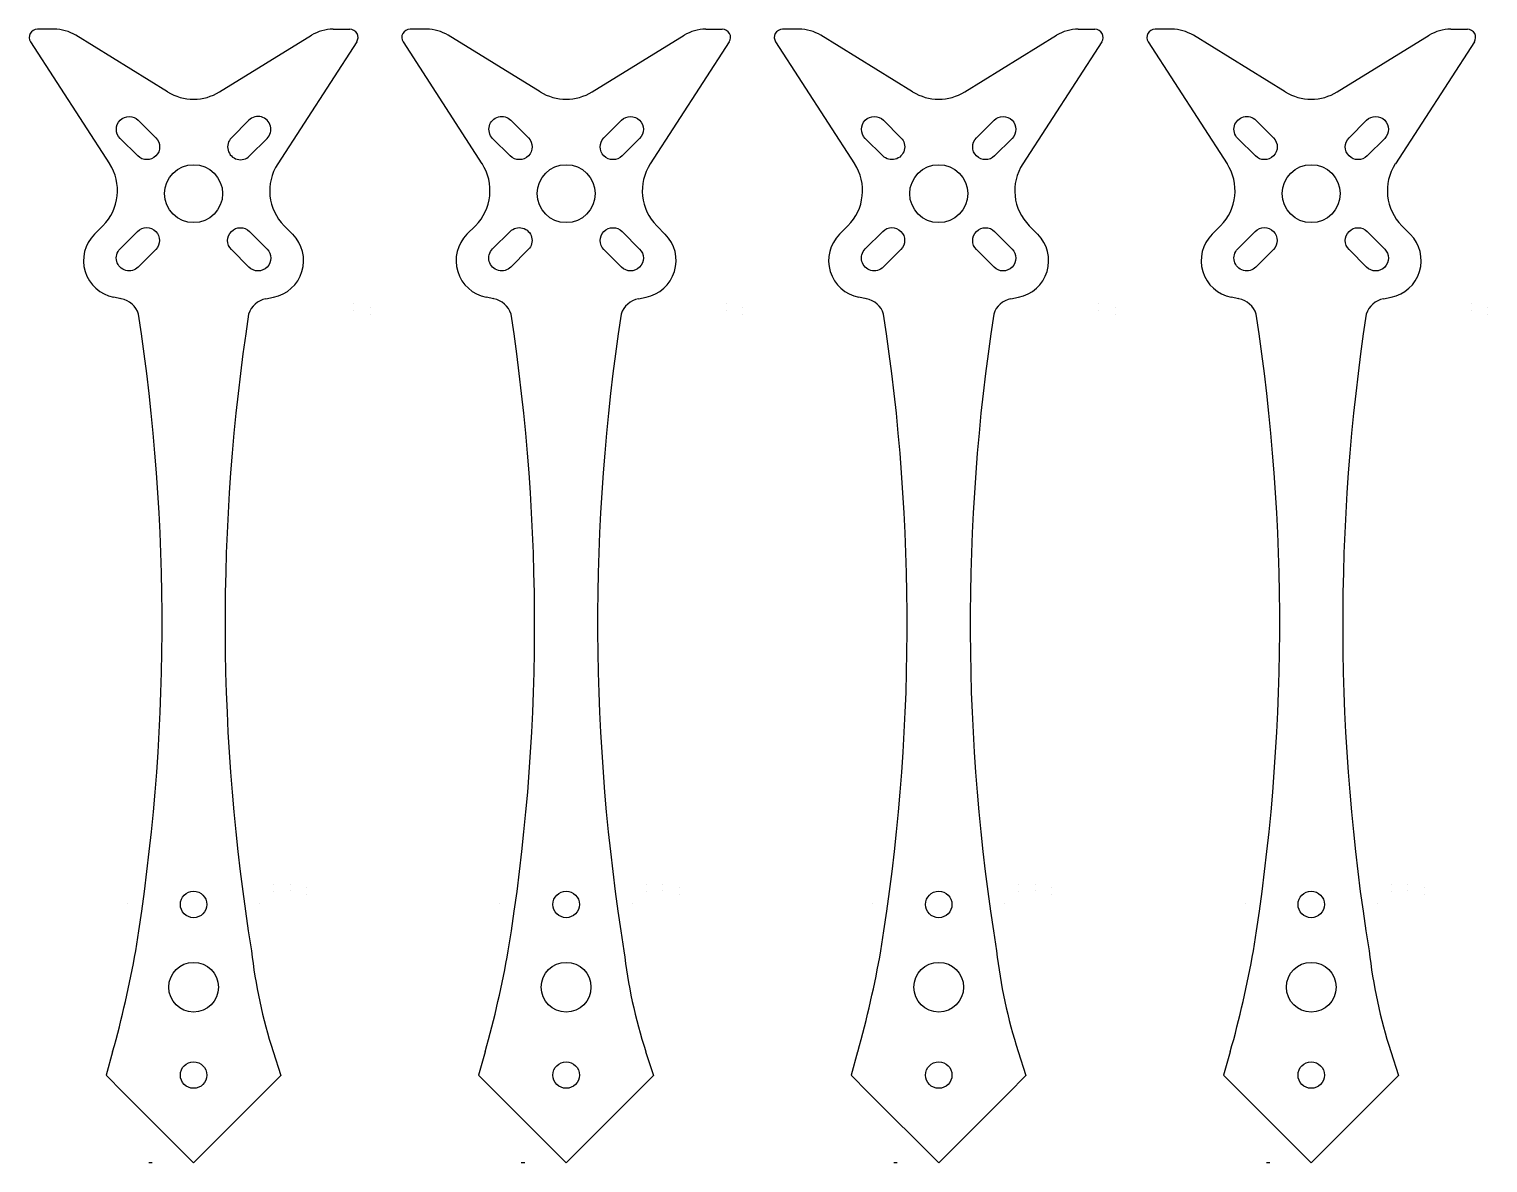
# Model space of a CAD drawing. Header units: millimetres. Extents: x -89 to 87, y -72 to 65.
import ezdxf

# ---------------------------------------------------------------- set-up
doc = ezdxf.new("R2010")
doc.units = ezdxf.units.MM
doc.layers.get('0').update_dxf_attribs({"linetype": 'CONTINUOUS'})

msp = doc.modelspace()

# ---------------------------------------------------------------- linework, layer by layer
for p, q in [((-85.78, 64.51), (-87.78, 64.51)), ((-72.07, 56.94), (-83.16, 63.77)), ((-65.78, 56.94), (-54.68, 63.77)), ((-52.06, 64.51), (-50.06, 64.51)), ((-40.78, 64.51), (-42.78, 64.51)), ((-27.07, 56.94), (-38.16, 63.77)), ((-20.78, 56.94), (-9.68, 63.77)), ((-7.06, 64.51), (-5.06, 64.51)), ((4.22, 64.51), (2.22, 64.51)), ((17.93, 56.94), (6.84, 63.77)), ((24.22, 56.94), (35.32, 63.77)), ((37.94, 64.51), (39.94, 64.51)), ((49.22, 64.51), (47.22, 64.51)), ((62.93, 56.94), (51.84, 63.77)), ((69.22, 56.94), (80.32, 63.77)), ((82.94, 64.51), (84.94, 64.51)), ((-88.62, 62.97), (-79.09, 48.26)), ((-49.22, 62.97), (-58.76, 48.25)), ((-43.62, 62.97), (-34.09, 48.26)), ((-4.22, 62.97), (-13.76, 48.25)), ((1.38, 62.97), (10.91, 48.26)), ((40.78, 62.97), (31.24, 48.25)), ((46.38, 62.97), (55.91, 48.26)), ((85.78, 62.97), (76.24, 48.25)), ((-62.24, 53.51), (-64.36, 51.39)), ((-62.17, 49.2), (-60.05, 51.32)), ((-79.88, 40.75), (-80.9, 39.73)), ((-57.98, 40.75), (-56.95, 39.72)), ((-34.88, 40.75), (-35.9, 39.73)), ((-12.98, 40.75), (-11.95, 39.72)), ((10.12, 40.75), (9.1, 39.73)), ((32.02, 40.75), (33.05, 39.72)), ((55.12, 40.75), (54.1, 39.73)), ((77.02, 40.75), (78.05, 39.72)), ((-77.66, 31.95), (-78.59, 32.13)), ((-77.66, 31.95), (-77.74, 31.97)), ((-60.19, 31.95), (-59.27, 32.13)), ((-32.66, 31.95), (-33.59, 32.13)), ((-32.66, 31.95), (-32.74, 31.97)), ((-15.19, 31.95), (-14.27, 32.13)), ((12.34, 31.95), (11.41, 32.13)), ((12.34, 31.95), (12.26, 31.97)), ((29.81, 31.95), (30.73, 32.13)), ((57.34, 31.95), (56.41, 32.13)), ((57.34, 31.95), (57.26, 31.97)), ((74.81, 31.95), (75.73, 32.13)), ((-49.6, 30.5), (-49.6, 30.5)), ((-49.59, 31.31), (-49.59, 31.31)), ((-47.6, 30.1), (-47.6, 30.1)), ((-47.59, 30.91), (-47.59, 30.91)), ((-4.6, 30.5), (-4.6, 30.5)), ((-4.59, 31.31), (-4.59, 31.31)), ((-2.6, 30.1), (-2.6, 30.1)), ((-2.59, 30.91), (-2.59, 30.91)), ((40.4, 30.5), (40.4, 30.5)), ((40.41, 31.31), (40.41, 31.31)), ((42.4, 30.1), (42.4, 30.1)), ((42.41, 30.91), (42.41, 30.91)), ((85.4, 30.5), (85.4, 30.5)), ((85.41, 31.31), (85.41, 31.31)), ((87.4, 30.1), (87.4, 30.1)), ((87.41, 30.91), (87.41, 30.91)), ((-59.25, -38.83), (-59.25, -38.83)), ((-59.25, -39.64), (-59.25, -39.64)), ((-57.25, -38.78), (-57.25, -38.78)), ((-57.25, -39.59), (-57.25, -39.59)), ((-55.25, -39.18), (-55.25, -39.18)), ((-55.25, -39.99), (-55.25, -39.99)), ((-14.25, -38.83), (-14.25, -38.83)), ((-14.25, -39.64), (-14.25, -39.64)), ((-12.25, -38.78), (-12.25, -38.78)), ((-12.25, -39.59), (-12.25, -39.59)), ((-10.25, -39.18), (-10.25, -39.18)), ((-10.25, -39.99), (-10.25, -39.99)), ((30.75, -38.83), (30.75, -38.83)), ((30.75, -39.64), (30.75, -39.64)), ((32.75, -38.78), (32.75, -38.78)), ((32.75, -39.59), (32.75, -39.59)), ((34.75, -39.18), (34.75, -39.18)), ((34.75, -39.99), (34.75, -39.99)), ((75.75, -38.83), (75.75, -38.83)), ((75.75, -39.64), (75.75, -39.64)), ((77.75, -38.78), (77.75, -38.78)), ((77.75, -39.59), (77.75, -39.59)), ((79.75, -39.18), (79.75, -39.18)), ((79.75, -39.99), (79.75, -39.99)), ((-76.92, -41.16), (-76.92, -41.16)), ((-60.92, -41.16), (-60.92, -41.16)), ((-31.92, -41.16), (-31.92, -41.16)), ((-15.92, -41.16), (-15.92, -41.16)), ((13.08, -41.16), (13.08, -41.16)), ((29.08, -41.16), (29.08, -41.16)), ((58.08, -41.16), (58.08, -41.16)), ((74.08, -41.16), (74.08, -41.16)), ((-78.71, -59.05), (-79.5, -61.87)), ((-59.32, -58.99), (-58.38, -61.9)), ((-33.71, -59.05), (-34.5, -61.87)), ((-14.32, -58.99), (-13.38, -61.9)), ((11.29, -59.05), (10.5, -61.87)), ((30.68, -58.99), (31.62, -61.9)), ((56.29, -59.05), (55.5, -61.87)), ((75.68, -58.99), (76.62, -61.9)), ((-79.5, -61.87), (-77.43, -63.94)), ((-58.38, -61.9), (-60.54, -64.06)), ((-34.5, -61.87), (-32.43, -63.94)), ((-13.38, -61.9), (-15.54, -64.06)), ((10.5, -61.87), (12.57, -63.94)), ((31.62, -61.9), (29.46, -64.06)), ((55.5, -61.87), (57.57, -63.94)), ((76.62, -61.9), (74.46, -64.06)), ((-77.43, -63.94), (-68.92, -72.45)), ((-68.92, -72.45), (-60.54, -64.06)), ((-32.43, -63.94), (-23.92, -72.45)), ((-23.92, -72.45), (-15.54, -64.06)), ((12.57, -63.94), (21.08, -72.45)), ((21.08, -72.45), (29.46, -64.06)), ((57.57, -63.94), (66.08, -72.45)), ((66.08, -72.45), (74.46, -64.06)), ((-73.92, -72.45), (-74.34, -72.45)), ((-28.92, -72.45), (-29.34, -72.45)), ((16.08, -72.45), (15.66, -72.45)), ((61.08, -72.45), (60.66, -72.45))]:
    msp.add_line(p, q)
for points in [[(-77.8, 51.32, -1), (-75.6, 53.51), (-73.48, 51.39, -1), (-75.67, 49.2)], [(-32.8, 51.32, -1), (-30.6, 53.51), (-28.48, 51.39, -1), (-30.67, 49.2)], [(-17.17, 49.2, -1), (-19.36, 51.39), (-17.24, 53.51, -1), (-15.05, 51.32)], [(14.33, 49.2), (12.2, 51.32, -1), (14.4, 53.51), (16.52, 51.39, -1)], [(27.76, 53.51, -1), (29.95, 51.32), (27.83, 49.2, -1), (25.64, 51.39)], [(61.52, 51.39, -1), (59.33, 49.2), (57.2, 51.32, -1), (59.4, 53.51)], [(72.76, 53.51, -1), (74.95, 51.32), (72.83, 49.2, -1), (70.64, 51.39)], [(-75.68, 40.08, -1), (-73.49, 37.89), (-75.61, 35.76, -1), (-77.8, 37.96)], [(-62.17, 40.07), (-60.05, 37.95, -1), (-62.24, 35.76), (-64.36, 37.88, -1)], [(-28.49, 37.89), (-30.61, 35.76, -1), (-32.8, 37.96), (-30.68, 40.08, -1)], [(-17.17, 40.07), (-15.05, 37.95, -1), (-17.24, 35.76), (-19.36, 37.88, -1)], [(14.32, 40.08, -1), (16.51, 37.89), (14.39, 35.76, -1), (12.2, 37.96)], [(25.64, 37.88, -1), (27.83, 40.07), (29.95, 37.95, -1), (27.76, 35.76)], [(57.2, 37.96), (59.32, 40.08, -1), (61.51, 37.89), (59.39, 35.76, -1)], [(74.95, 37.95, -1), (72.76, 35.76), (70.64, 37.88, -1), (72.83, 40.07)]]:
    msp.add_lwpolyline(points, format="xyb", close=True)
for centre, radius in [((-68.92, 44.64), 3.5), ((-68.92, 44.64), 3.5), ((-68.92, 44.64), 3.5), ((-68.92, 44.64), 3.5), ((-23.92, 44.64), 3.5), ((-23.92, 44.64), 3.5), ((-23.92, 44.64), 3.5), ((-23.92, 44.64), 3.5), ((21.08, 44.64), 3.5), ((21.08, 44.64), 3.5), ((21.08, 44.64), 3.5), ((21.08, 44.64), 3.5), ((66.08, 44.64), 3.5), ((66.08, 44.64), 3.5), ((66.08, 44.64), 3.5), ((66.08, 44.64), 3.5), ((-68.92, -41.23), 1.6), ((-23.92, -41.23), 1.6), ((21.08, -41.23), 1.6), ((66.08, -41.23), 1.6), ((-68.92, -51.23), 3), ((-23.92, -51.23), 3), ((21.08, -51.23), 3), ((66.08, -51.23), 3), ((-68.92, -61.84), 1.6), ((-23.92, -61.84), 1.6), ((21.08, -61.84), 1.6), ((66.08, -61.84), 1.6)]:
    msp.add_circle(centre, radius)
for centre, radius, start, end in [((-87.78, 63.51), 1, 90, 212.9558), ((-85.78, 59.51), 5, 58.3757, 90), ((-52.06, 59.51), 5, 90, 121.6243), ((-50.06, 63.51), 1, -32.9558, 90), ((-42.78, 63.51), 1, 90, 212.9558), ((-40.78, 59.51), 5, 58.3757, 90), ((-7.06, 59.51), 5, 90, 121.6243), ((-5.06, 63.51), 1, -32.9558, 90), ((2.22, 63.51), 1, 90, 212.9558), ((4.22, 59.51), 5, 58.3757, 90), ((37.94, 59.51), 5, 90, 121.6243), ((39.94, 63.51), 1, -32.9558, 90), ((47.22, 63.51), 1, 90, 212.9558), ((49.22, 59.51), 5, 58.3757, 90), ((82.94, 59.51), 5, 90, 121.6243), ((84.94, 63.51), 1, -32.9558, 90), ((-68.92, 62.05), 6, 238.3757, 301.6243), ((-23.92, 62.05), 6, 238.3757, 301.6243), ((21.08, 62.05), 6, 238.3757, 301.6243), ((66.08, 62.05), 6, 238.3757, 301.6243), ((-61.14, 52.41), 1.55, -45.0146, 134.9854), ((-63.26, 50.29), 1.55, 134.9854, 314.9854), ((-84.12, 45), 6, -45.0146, 32.9558), ((-53.73, 44.99), 6, 147.0442, 224.9158), ((-39.12, 45), 6, -45.0146, 32.9558), ((-8.73, 44.99), 6, 147.0442, 224.9158), ((5.88, 45), 6, -45.0146, 32.9558), ((36.27, 44.99), 6, 147.0442, 224.9158), ((50.88, 45), 6, -45.0146, 32.9558), ((81.27, 44.99), 6, 147.0442, 224.9158), ((-77.72, 36.55), 4.5, 134.9854, 258.9158), ((-60.14, 36.55), 4.5, -78.9158, 44.9158), ((-32.72, 36.55), 4.5, 134.9854, 258.9158), ((-15.14, 36.55), 4.5, -78.9158, 44.9158), ((12.28, 36.55), 4.5, 134.9854, 258.9158), ((29.86, 36.55), 4.5, -78.9158, 44.9158), ((57.28, 36.55), 4.5, 134.9854, 258.9158), ((74.86, 36.55), 4.5, -78.9158, 44.9158), ((-78.19, 29.25), 2.75, 17.7271, 78.9158), ((-59.66, 29.25), 2.75, 101.0842, 162.2729), ((-33.19, 29.25), 2.75, 17.7271, 78.9158), ((-14.66, 29.25), 2.75, 101.0842, 162.2729), ((11.81, 29.25), 2.75, 17.7271, 78.9158), ((30.34, 29.25), 2.75, 101.0842, 162.2729), ((56.81, 29.25), 2.75, 17.7271, 78.9158), ((75.34, 29.25), 2.75, 101.0842, 162.2729), ((-319.95, -7.29), 247.22, -9.2013, 8.6953), ((182.1, -7.29), 247.22, 171.3047, 189.2013), ((-274.95, -7.29), 247.22, -9.2013, 8.6953), ((227.1, -7.29), 247.22, 171.3047, 189.2013), ((-229.95, -7.29), 247.22, -9.2013, 8.6953), ((272.1, -7.29), 247.22, 171.3047, 189.2013), ((-184.95, -7.29), 247.22, -9.2013, 8.6953), ((317.1, -7.29), 247.22, 171.3047, 189.2013), ((-198.26, -25.28), 124.23, 344.2288, 350.0171), ((-0.33, -39.92), 61.99, 186.3887, 197.9153), ((-153.26, -25.28), 124.23, 344.2288, 350.0171), ((44.67, -39.92), 61.99, 186.3887, 197.9153), ((-108.26, -25.28), 124.23, 344.2288, 350.0171), ((89.67, -39.92), 61.99, 186.3887, 197.9153), ((-63.26, -25.28), 124.23, 344.2288, 350.0171), ((134.67, -39.92), 61.99, 186.3887, 197.9153)]:
    msp.add_arc(centre, radius, start, end)

doc.saveas('drawing.dxf')
